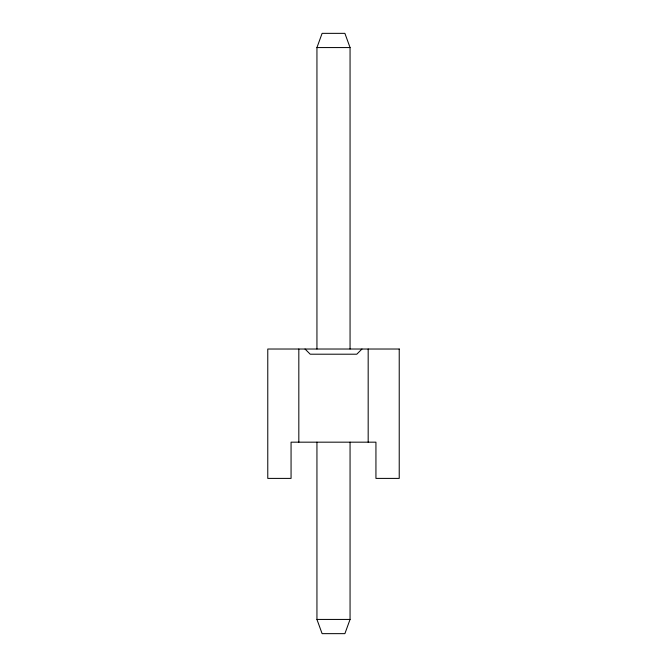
<?xml version="1.0" encoding="UTF-8"?>
<svg xmlns="http://www.w3.org/2000/svg" width="667" height="667" viewBox="0 0 667 667"><rect width="100%" height="100%" fill="white"/><g stroke="black" fill="none" stroke-linecap="round" stroke-linejoin="round"><path stroke-width="1" d="M316.942 349.024L316.942 47.565L322.111 33.35L344.889 33.35L350.058 47.565L350.058 349.024M350.058 442.171L350.058 619.435L344.889 633.65L322.111 633.65L316.942 619.435L316.942 442.171M361.964 349.024L356.787 354.202L310.213 354.202L305.036 349.024M316.942 47.565L350.058 47.565M316.942 619.435L350.058 619.435M368.176 349.024L368.176 442.171M298.824 349.024L298.824 442.171M399.225 349.024L267.775 349.024L267.775 478.397L291.062 478.397L291.062 442.171L375.938 442.171L375.938 478.397L399.225 478.397L399.225 349.024"/></g></svg>
